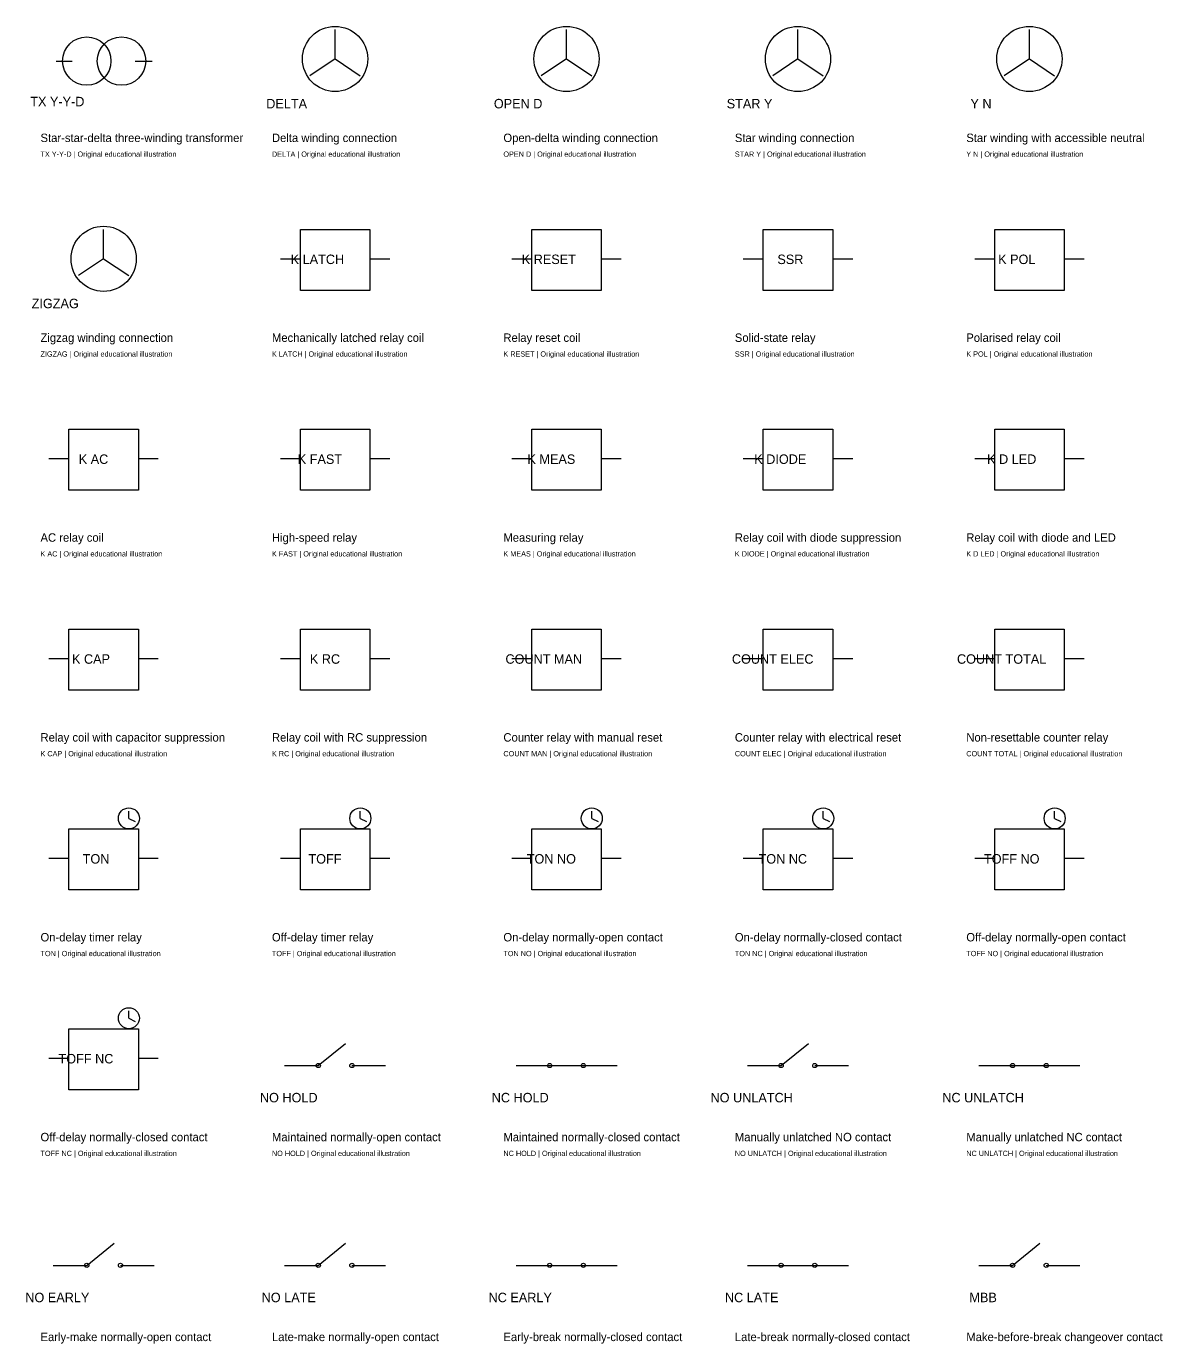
# Model space of a CAD drawing. Extents: x -25 to 1140, y -41451 to 113.
# Drawn here: x -13 to 1067, y -10277 to -9025 of the extents above; entities that cross this region are included whole.
import ezdxf
from ezdxf.enums import TextEntityAlignment as Align

# ---------------------------------------------------------------- set-up
doc = ezdxf.new("R2010")
doc.units = 0
doc.layers.add('REFERENCE', color=7, linetype='CONTINUOUS')

# ---------------------------------------------------------------- blocks, each defined once
blk = doc.blocks.new('REF_STAR_STAR_DELTA_THREE_WINDING_TRANSFORMER')
at = {"layer": 'REFERENCE'}
for p, q in [((15, 62), (30, 62)), ((90, 62), (106, 62))]:
    blk.add_line(p, q, dxfattribs=at)
for centre in [(44, 62), (77, 62)]:
    blk.add_circle(centre, 23, dxfattribs=at)
blk.add_text('TX Y-Y-D', height=9, dxfattribs=at).set_placement((16, 19), align=Align.CENTER)
blk = doc.blocks.new('REF_DELTA_WINDING_CONNECTION')
at = {"layer": 'REFERENCE'}
for q in [(60, 92), (36, 48), (84, 48)]:
    blk.add_line((60, 64), q, dxfattribs=at)
blk.add_circle((60, 64), 31, dxfattribs=at)
blk.add_text('DELTA', height=9, dxfattribs=at).set_placement((14, 17), align=Align.CENTER)
blk = doc.blocks.new('REF_OPEN_DELTA_WINDING_CONNECTION')
at = {"layer": 'REFERENCE'}
for q in [(60, 92), (36, 48), (84, 48)]:
    blk.add_line((60, 64), q, dxfattribs=at)
blk.add_circle((60, 64), 31, dxfattribs=at)
blk.add_text('OPEN D', height=9, dxfattribs=at).set_placement((14, 17), align=Align.CENTER)
blk = doc.blocks.new('REF_STAR_WINDING_CONNECTION')
at = {"layer": 'REFERENCE'}
for q in [(60, 92), (36, 48), (84, 48)]:
    blk.add_line((60, 64), q, dxfattribs=at)
blk.add_circle((60, 64), 31, dxfattribs=at)
blk.add_text('STAR Y', height=9, dxfattribs=at).set_placement((14, 17), align=Align.CENTER)
blk = doc.blocks.new('REF_STAR_WINDING_WITH_ACCESSIBLE_NEUTRAL')
at = {"layer": 'REFERENCE'}
for q in [(60, 92), (36, 48), (84, 48)]:
    blk.add_line((60, 64), q, dxfattribs=at)
blk.add_circle((60, 64), 31, dxfattribs=at)
blk.add_text('Y N', height=9, dxfattribs=at).set_placement((14, 17), align=Align.CENTER)
blk = doc.blocks.new('REF_ZIGZAG_WINDING_CONNECTION')
at = {"layer": 'REFERENCE'}
for q in [(60, 92), (36, 48), (84, 48)]:
    blk.add_line((60, 64), q, dxfattribs=at)
blk.add_circle((60, 64), 31, dxfattribs=at)
blk.add_text('ZIGZAG', height=9, dxfattribs=at).set_placement((14, 17), align=Align.CENTER)
blk = doc.blocks.new('REF_MECHANICALLY_LATCHED_RELAY_COIL')
at = {"layer": 'REFERENCE'}
for p, q in [((27, 92), (93, 92)), ((27, 34), (27, 92)), ((93, 92), (93, 34)), ((8, 64), (27, 64)), ((93, 64), (112, 64)), ((93, 34), (27, 34))]:
    blk.add_line(p, q, dxfattribs=at)
blk.add_text('K LATCH', height=9, dxfattribs=at).set_placement((43.2, 59), align=Align.CENTER)
blk = doc.blocks.new('REF_RELAY_RESET_COIL')
at = {"layer": 'REFERENCE'}
for p, q in [((27, 92), (93, 92)), ((27, 34), (27, 92)), ((93, 92), (93, 34)), ((8, 64), (27, 64)), ((93, 64), (112, 64)), ((93, 34), (27, 34))]:
    blk.add_line(p, q, dxfattribs=at)
blk.add_text('K RESET', height=9, dxfattribs=at).set_placement((43.2, 59), align=Align.CENTER)
blk = doc.blocks.new('REF_SOLID_STATE_RELAY')
at = {"layer": 'REFERENCE'}
for p, q in [((27, 92), (93, 92)), ((27, 34), (27, 92)), ((93, 92), (93, 34)), ((8, 64), (27, 64)), ((93, 64), (112, 64)), ((93, 34), (27, 34))]:
    blk.add_line(p, q, dxfattribs=at)
blk.add_text('SSR', height=9, dxfattribs=at).set_placement((52.8, 59), align=Align.CENTER)
blk = doc.blocks.new('REF_POLARISED_RELAY_COIL')
at = {"layer": 'REFERENCE'}
for p, q in [((27, 92), (93, 92)), ((27, 34), (27, 92)), ((93, 92), (93, 34)), ((8, 64), (27, 64)), ((93, 64), (112, 64)), ((93, 34), (27, 34))]:
    blk.add_line(p, q, dxfattribs=at)
blk.add_text('K POL', height=9, dxfattribs=at).set_placement((48, 59), align=Align.CENTER)
blk = doc.blocks.new('REF_AC_RELAY_COIL')
at = {"layer": 'REFERENCE'}
for p, q in [((27, 92), (93, 92)), ((27, 34), (27, 92)), ((93, 92), (93, 34)), ((8, 64), (27, 64)), ((93, 64), (112, 64)), ((93, 34), (27, 34))]:
    blk.add_line(p, q, dxfattribs=at)
blk.add_text('K AC', height=9, dxfattribs=at).set_placement((50.4, 59), align=Align.CENTER)
blk = doc.blocks.new('REF_HIGH_SPEED_RELAY')
at = {"layer": 'REFERENCE'}
for p, q in [((27, 92), (93, 92)), ((27, 34), (27, 92)), ((93, 92), (93, 34)), ((8, 64), (27, 64)), ((93, 64), (112, 64)), ((93, 34), (27, 34))]:
    blk.add_line(p, q, dxfattribs=at)
blk.add_text('K FAST', height=9, dxfattribs=at).set_placement((45.6, 59), align=Align.CENTER)
blk = doc.blocks.new('REF_MEASURING_RELAY')
at = {"layer": 'REFERENCE'}
for p, q in [((27, 92), (93, 92)), ((27, 34), (27, 92)), ((93, 92), (93, 34)), ((8, 64), (27, 64)), ((93, 64), (112, 64)), ((93, 34), (27, 34))]:
    blk.add_line(p, q, dxfattribs=at)
blk.add_text('K MEAS', height=9, dxfattribs=at).set_placement((45.6, 59), align=Align.CENTER)
blk = doc.blocks.new('REF_RELAY_COIL_WITH_DIODE_SUPPRESSION')
at = {"layer": 'REFERENCE'}
for p, q in [((27, 92), (93, 92)), ((27, 34), (27, 92)), ((93, 92), (93, 34)), ((8, 64), (27, 64)), ((93, 64), (112, 64)), ((93, 34), (27, 34))]:
    blk.add_line(p, q, dxfattribs=at)
blk.add_text('K DIODE', height=9, dxfattribs=at).set_placement((43.2, 59), align=Align.CENTER)
blk = doc.blocks.new('REF_RELAY_COIL_WITH_DIODE_AND_LED')
at = {"layer": 'REFERENCE'}
for p, q in [((27, 92), (93, 92)), ((27, 34), (27, 92)), ((93, 92), (93, 34)), ((8, 64), (27, 64)), ((93, 64), (112, 64)), ((93, 34), (27, 34))]:
    blk.add_line(p, q, dxfattribs=at)
blk.add_text('K D LED', height=9, dxfattribs=at).set_placement((43.2, 59), align=Align.CENTER)
blk = doc.blocks.new('REF_RELAY_COIL_WITH_CAPACITOR_SUPPRESSION')
at = {"layer": 'REFERENCE'}
for p, q in [((27, 92), (93, 92)), ((27, 34), (27, 92)), ((93, 92), (93, 34)), ((8, 64), (27, 64)), ((93, 64), (112, 64)), ((93, 34), (27, 34))]:
    blk.add_line(p, q, dxfattribs=at)
blk.add_text('K CAP', height=9, dxfattribs=at).set_placement((48, 59), align=Align.CENTER)
blk = doc.blocks.new('REF_RELAY_COIL_WITH_RC_SUPPRESSION')
at = {"layer": 'REFERENCE'}
for p, q in [((27, 92), (93, 92)), ((27, 34), (27, 92)), ((93, 92), (93, 34)), ((8, 64), (27, 64)), ((93, 64), (112, 64)), ((93, 34), (27, 34))]:
    blk.add_line(p, q, dxfattribs=at)
blk.add_text('K RC', height=9, dxfattribs=at).set_placement((50.4, 59), align=Align.CENTER)
blk = doc.blocks.new('REF_COUNTER_RELAY_WITH_MANUAL_RESET')
at = {"layer": 'REFERENCE'}
for p, q in [((27, 92), (93, 92)), ((27, 34), (27, 92)), ((93, 92), (93, 34)), ((8, 64), (27, 64)), ((93, 64), (112, 64)), ((93, 34), (27, 34))]:
    blk.add_line(p, q, dxfattribs=at)
blk.add_text('COUNT MAN', height=9, dxfattribs=at).set_placement((38.4, 59), align=Align.CENTER)
blk = doc.blocks.new('REF_COUNTER_RELAY_WITH_ELECTRICAL_RESET')
at = {"layer": 'REFERENCE'}
for p, q in [((27, 92), (93, 92)), ((27, 34), (27, 92)), ((93, 92), (93, 34)), ((8, 64), (27, 64)), ((93, 64), (112, 64)), ((93, 34), (27, 34))]:
    blk.add_line(p, q, dxfattribs=at)
blk.add_text('COUNT ELEC', height=9, dxfattribs=at).set_placement((36, 59), align=Align.CENTER)
blk = doc.blocks.new('REF_NON_RESETTABLE_COUNTER_RELAY')
at = {"layer": 'REFERENCE'}
for p, q in [((27, 92), (93, 92)), ((27, 34), (27, 92)), ((93, 92), (93, 34)), ((8, 64), (27, 64)), ((93, 64), (112, 64)), ((93, 34), (27, 34))]:
    blk.add_line(p, q, dxfattribs=at)
blk.add_text('COUNT TOTAL', height=9, dxfattribs=at).set_placement((33.6, 59), align=Align.CENTER)
blk = doc.blocks.new('REF_ON_DELAY_TIMER_RELAY')
at = {"layer": 'REFERENCE'}
for p, q in [((84, 102), (84, 109)), ((84, 102), (90, 99)), ((27, 92), (93, 92)), ((27, 34), (27, 92)), ((93, 92), (93, 34)), ((8, 64), (27, 64)), ((93, 64), (112, 64)), ((93, 34), (27, 34))]:
    blk.add_line(p, q, dxfattribs=at)
blk.add_circle((84, 102), 10, dxfattribs=at)
blk.add_text('TON', height=9, dxfattribs=at).set_placement((52.8, 59), align=Align.CENTER)
blk = doc.blocks.new('REF_OFF_DELAY_TIMER_RELAY')
at = {"layer": 'REFERENCE'}
for p, q in [((84, 102), (84, 109)), ((84, 102), (90, 99)), ((27, 92), (93, 92)), ((27, 34), (27, 92)), ((93, 92), (93, 34)), ((8, 64), (27, 64)), ((93, 64), (112, 64)), ((93, 34), (27, 34))]:
    blk.add_line(p, q, dxfattribs=at)
blk.add_circle((84, 102), 10, dxfattribs=at)
blk.add_text('TOFF', height=9, dxfattribs=at).set_placement((50.4, 59), align=Align.CENTER)
blk = doc.blocks.new('REF_ON_DELAY_NORMALLY_OPEN_CONTACT')
at = {"layer": 'REFERENCE'}
for p, q in [((84, 102), (84, 109)), ((84, 102), (90, 99)), ((27, 92), (93, 92)), ((27, 34), (27, 92)), ((93, 92), (93, 34)), ((8, 64), (27, 64)), ((93, 64), (112, 64)), ((93, 34), (27, 34))]:
    blk.add_line(p, q, dxfattribs=at)
blk.add_circle((84, 102), 10, dxfattribs=at)
blk.add_text('TON NO', height=9, dxfattribs=at).set_placement((45.6, 59), align=Align.CENTER)
blk = doc.blocks.new('REF_ON_DELAY_NORMALLY_CLOSED_CONTACT')
at = {"layer": 'REFERENCE'}
for p, q in [((84, 102), (84, 109)), ((84, 102), (90, 99)), ((27, 92), (93, 92)), ((27, 34), (27, 92)), ((93, 92), (93, 34)), ((8, 64), (27, 64)), ((93, 64), (112, 64)), ((93, 34), (27, 34))]:
    blk.add_line(p, q, dxfattribs=at)
blk.add_circle((84, 102), 10, dxfattribs=at)
blk.add_text('TON NC', height=9, dxfattribs=at).set_placement((45.6, 59), align=Align.CENTER)
blk = doc.blocks.new('REF_OFF_DELAY_NORMALLY_OPEN_CONTACT')
at = {"layer": 'REFERENCE'}
for p, q in [((84, 102), (84, 109)), ((84, 102), (90, 99)), ((27, 92), (93, 92)), ((27, 34), (27, 92)), ((93, 92), (93, 34)), ((8, 64), (27, 64)), ((93, 64), (112, 64)), ((93, 34), (27, 34))]:
    blk.add_line(p, q, dxfattribs=at)
blk.add_circle((84, 102), 10, dxfattribs=at)
blk.add_text('TOFF NO', height=9, dxfattribs=at).set_placement((43.2, 59), align=Align.CENTER)
blk = doc.blocks.new('REF_OFF_DELAY_NORMALLY_CLOSED_CONTACT')
at = {"layer": 'REFERENCE'}
for p, q in [((84, 102), (84, 109)), ((84, 102), (90, 99)), ((27, 92), (93, 92)), ((27, 34), (27, 92)), ((93, 92), (93, 34)), ((8, 64), (27, 64)), ((93, 64), (112, 64)), ((93, 34), (27, 34))]:
    blk.add_line(p, q, dxfattribs=at)
blk.add_circle((84, 102), 10, dxfattribs=at)
blk.add_text('TOFF NC', height=9, dxfattribs=at).set_placement((43.2, 59), align=Align.CENTER)
blk = doc.blocks.new('REF_MAINTAINED_NORMALLY_OPEN_CONTACT')
at = {"layer": 'REFERENCE'}
for p, q in [((44, 57), (70, 78)), ((12, 57), (44, 57)), ((76, 57), (108, 57))]:
    blk.add_line(p, q, dxfattribs=at)
for centre in [(44, 57), (76, 57)]:
    blk.add_circle(centre, 2, dxfattribs=at)
blk.add_text('NO HOLD', height=9, dxfattribs=at).set_placement((16, 22), align=Align.CENTER)
blk = doc.blocks.new('REF_MAINTAINED_NORMALLY_CLOSED_CONTACT')
at = {"layer": 'REFERENCE'}
for p, q in [((12, 57), (44, 57)), ((44, 57), (76, 57)), ((76, 57), (108, 57))]:
    blk.add_line(p, q, dxfattribs=at)
for centre in [(44, 57), (76, 57)]:
    blk.add_circle(centre, 2, dxfattribs=at)
blk.add_text('NC HOLD', height=9, dxfattribs=at).set_placement((16, 22), align=Align.CENTER)
blk = doc.blocks.new('REF_MANUALLY_UNLATCHED_NO_CONTACT')
at = {"layer": 'REFERENCE'}
for p, q in [((44, 57), (70, 78)), ((12, 57), (44, 57)), ((76, 57), (108, 57))]:
    blk.add_line(p, q, dxfattribs=at)
for centre in [(44, 57), (76, 57)]:
    blk.add_circle(centre, 2, dxfattribs=at)
blk.add_text('NO UNLATCH', height=9, dxfattribs=at).set_placement((16, 22), align=Align.CENTER)
blk = doc.blocks.new('REF_MANUALLY_UNLATCHED_NC_CONTACT')
at = {"layer": 'REFERENCE'}
for p, q in [((12, 57), (44, 57)), ((44, 57), (76, 57)), ((76, 57), (108, 57))]:
    blk.add_line(p, q, dxfattribs=at)
for centre in [(44, 57), (76, 57)]:
    blk.add_circle(centre, 2, dxfattribs=at)
blk.add_text('NC UNLATCH', height=9, dxfattribs=at).set_placement((16, 22), align=Align.CENTER)
blk = doc.blocks.new('REF_EARLY_MAKE_NORMALLY_OPEN_CONTACT')
at = {"layer": 'REFERENCE'}
for p, q in [((44, 57), (70, 78)), ((12, 57), (44, 57)), ((76, 57), (108, 57))]:
    blk.add_line(p, q, dxfattribs=at)
for centre in [(44, 57), (76, 57)]:
    blk.add_circle(centre, 2, dxfattribs=at)
blk.add_text('NO EARLY', height=9, dxfattribs=at).set_placement((16, 22), align=Align.CENTER)
blk = doc.blocks.new('REF_LATE_MAKE_NORMALLY_OPEN_CONTACT')
at = {"layer": 'REFERENCE'}
for p, q in [((44, 57), (70, 78)), ((12, 57), (44, 57)), ((76, 57), (108, 57))]:
    blk.add_line(p, q, dxfattribs=at)
for centre in [(44, 57), (76, 57)]:
    blk.add_circle(centre, 2, dxfattribs=at)
blk.add_text('NO LATE', height=9, dxfattribs=at).set_placement((16, 22), align=Align.CENTER)
blk = doc.blocks.new('REF_EARLY_BREAK_NORMALLY_CLOSED_CONTACT')
at = {"layer": 'REFERENCE'}
for p, q in [((12, 57), (44, 57)), ((44, 57), (76, 57)), ((76, 57), (108, 57))]:
    blk.add_line(p, q, dxfattribs=at)
for centre in [(44, 57), (76, 57)]:
    blk.add_circle(centre, 2, dxfattribs=at)
blk.add_text('NC EARLY', height=9, dxfattribs=at).set_placement((16, 22), align=Align.CENTER)
blk = doc.blocks.new('REF_LATE_BREAK_NORMALLY_CLOSED_CONTACT')
at = {"layer": 'REFERENCE'}
for p, q in [((12, 57), (44, 57)), ((44, 57), (76, 57)), ((76, 57), (108, 57))]:
    blk.add_line(p, q, dxfattribs=at)
for centre in [(44, 57), (76, 57)]:
    blk.add_circle(centre, 2, dxfattribs=at)
blk.add_text('NC LATE', height=9, dxfattribs=at).set_placement((16, 22), align=Align.CENTER)
blk = doc.blocks.new('REF_MAKE_BEFORE_BREAK_CHANGEOVER_CONTACT')
at = {"layer": 'REFERENCE'}
for p, q in [((44, 57), (70, 78)), ((12, 57), (44, 57)), ((76, 57), (108, 57))]:
    blk.add_line(p, q, dxfattribs=at)
for centre in [(44, 57), (76, 57)]:
    blk.add_circle(centre, 2, dxfattribs=at)
blk.add_text('MBB', height=9, dxfattribs=at).set_placement((16, 22), align=Align.CENTER)

msp = doc.modelspace()

# ---------------------------------------------------------------- block references
at = {"layer": 'REFERENCE'}
for name, p in [('REF_DELTA_WINDING_CONNECTION', (220, -9120)), ('REF_OPEN_DELTA_WINDING_CONNECTION', (440, -9120)), ('REF_STAR_WINDING_CONNECTION', (660, -9120)), ('REF_STAR_WINDING_WITH_ACCESSIBLE_NEUTRAL', (880, -9120)), ('REF_STAR_STAR_DELTA_THREE_WINDING_TRANSFORMER', (0, -9120)), ('REF_ZIGZAG_WINDING_CONNECTION', (0, -9310)), ('REF_MECHANICALLY_LATCHED_RELAY_COIL', (220, -9310)), ('REF_RELAY_RESET_COIL', (440, -9310)), ('REF_SOLID_STATE_RELAY', (660, -9310)), ('REF_POLARISED_RELAY_COIL', (880, -9310)), ('REF_AC_RELAY_COIL', (0, -9500)), ('REF_HIGH_SPEED_RELAY', (220, -9500)), ('REF_MEASURING_RELAY', (440, -9500)), ('REF_RELAY_COIL_WITH_DIODE_SUPPRESSION', (660, -9500)), ('REF_RELAY_COIL_WITH_DIODE_AND_LED', (880, -9500)), ('REF_RELAY_COIL_WITH_CAPACITOR_SUPPRESSION', (0, -9690)), ('REF_RELAY_COIL_WITH_RC_SUPPRESSION', (220, -9690)), ('REF_COUNTER_RELAY_WITH_MANUAL_RESET', (440, -9690)), ('REF_COUNTER_RELAY_WITH_ELECTRICAL_RESET', (660, -9690)), ('REF_NON_RESETTABLE_COUNTER_RELAY', (880, -9690)), ('REF_ON_DELAY_TIMER_RELAY', (0, -9880)), ('REF_OFF_DELAY_TIMER_RELAY', (220, -9880)), ('REF_ON_DELAY_NORMALLY_OPEN_CONTACT', (440, -9880)), ('REF_ON_DELAY_NORMALLY_CLOSED_CONTACT', (660, -9880)), ('REF_OFF_DELAY_NORMALLY_OPEN_CONTACT', (880, -9880)), ('REF_OFF_DELAY_NORMALLY_CLOSED_CONTACT', (0, -10070)), ('REF_MAINTAINED_NORMALLY_OPEN_CONTACT', (220, -10070)), ('REF_MANUALLY_UNLATCHED_NO_CONTACT', (660, -10070)), ('REF_MAINTAINED_NORMALLY_CLOSED_CONTACT', (440, -10070)), ('REF_MANUALLY_UNLATCHED_NC_CONTACT', (880, -10070)), ('REF_EARLY_MAKE_NORMALLY_OPEN_CONTACT', (0, -10260)), ('REF_LATE_MAKE_NORMALLY_OPEN_CONTACT', (220, -10260)), ('REF_MAKE_BEFORE_BREAK_CHANGEOVER_CONTACT', (880, -10260)), ('REF_EARLY_BREAK_NORMALLY_CLOSED_CONTACT', (440, -10260)), ('REF_LATE_BREAK_NORMALLY_CLOSED_CONTACT', (660, -10260))]:
    msp.add_blockref(name, p, dxfattribs=at)

# ---------------------------------------------------------------- texts
for s, height, p in [('Star-star-delta three-winding transformer', 8, (0, -9135)), ('Delta winding connection', 8, (220, -9135)), ('Open-delta winding connection', 8, (440, -9135)), ('Star winding connection', 8, (660, -9135)), ('Star winding with accessible neutral', 8, (880, -9135)), ('TX Y-Y-D | Original educational illustration', 5, (0, -9149)), ('DELTA | Original educational illustration', 5, (220, -9149)), ('OPEN D | Original educational illustration', 5, (440, -9149)), ('STAR Y | Original educational illustration', 5, (660, -9149)), ('Y N | Original educational illustration', 5, (880, -9149)), ('Zigzag winding connection', 8, (0, -9325)), ('Mechanically latched relay coil', 8, (220, -9325)), ('Relay reset coil', 8, (440, -9325)), ('Solid-state relay', 8, (660, -9325)), ('Polarised relay coil', 8, (880, -9325)), ('ZIGZAG | Original educational illustration', 5, (0, -9339)), ('K LATCH | Original educational illustration', 5, (220, -9339)), ('K RESET | Original educational illustration', 5, (440, -9339)), ('SSR | Original educational illustration', 5, (660, -9339)), ('K POL | Original educational illustration', 5, (880, -9339)), ('AC relay coil', 8, (0, -9515)), ('High-speed relay', 8, (220, -9515)), ('Measuring relay', 8, (440, -9515)), ('Relay coil with diode suppression', 8, (660, -9515)), ('Relay coil with diode and LED', 8, (880, -9515)), ('K AC | Original educational illustration', 5, (0, -9529)), ('K FAST | Original educational illustration', 5, (220, -9529)), ('K MEAS | Original educational illustration', 5, (440, -9529)), ('K DIODE | Original educational illustration', 5, (660, -9529)), ('K D LED | Original educational illustration', 5, (880, -9529)), ('Relay coil with capacitor suppression', 8, (0, -9705)), ('Relay coil with RC suppression', 8, (220, -9705)), ('Counter relay with manual reset', 8, (440, -9705)), ('Counter relay with electrical reset', 8, (660, -9705)), ('Non-resettable counter relay', 8, (880, -9705)), ('K CAP | Original educational illustration', 5, (0, -9719)), ('K RC | Original educational illustration', 5, (220, -9719)), ('COUNT MAN | Original educational illustration', 5, (440, -9719)), ('COUNT ELEC | Original educational illustration', 5, (660, -9719)), ('COUNT TOTAL | Original educational illustration', 5, (880, -9719)), ('On-delay timer relay', 8, (0, -9895)), ('Off-delay timer relay', 8, (220, -9895)), ('On-delay normally-open contact', 8, (440, -9895)), ('On-delay normally-closed contact', 8, (660, -9895)), ('Off-delay normally-open contact', 8, (880, -9895)), ('TON | Original educational illustration', 5, (0, -9909)), ('TOFF | Original educational illustration', 5, (220, -9909)), ('TON NO | Original educational illustration', 5, (440, -9909)), ('TON NC | Original educational illustration', 5, (660, -9909)), ('TOFF NO | Original educational illustration', 5, (880, -9909)), ('Off-delay normally-closed contact', 8, (0, -10085)), ('Maintained normally-open contact', 8, (220, -10085)), ('Maintained normally-closed contact', 8, (440, -10085)), ('Manually unlatched NO contact', 8, (660, -10085)), ('Manually unlatched NC contact', 8, (880, -10085)), ('TOFF NC | Original educational illustration', 5, (0, -10099)), ('NO HOLD | Original educational illustration', 5, (220, -10099)), ('NC HOLD | Original educational illustration', 5, (440, -10099)), ('NO UNLATCH | Original educational illustration', 5, (660, -10099)), ('NC UNLATCH | Original educational illustration', 5, (880, -10099)), ('Early-make normally-open contact', 8, (0, -10275)), ('Late-make normally-open contact', 8, (220, -10275)), ('Early-break normally-closed contact', 8, (440, -10275)), ('Late-break normally-closed contact', 8, (660, -10275)), ('Make-before-break changeover contact', 8, (880, -10275))]:
    msp.add_text(s, height=height, dxfattribs=at).set_placement(p)

doc.saveas('drawing.dxf')
